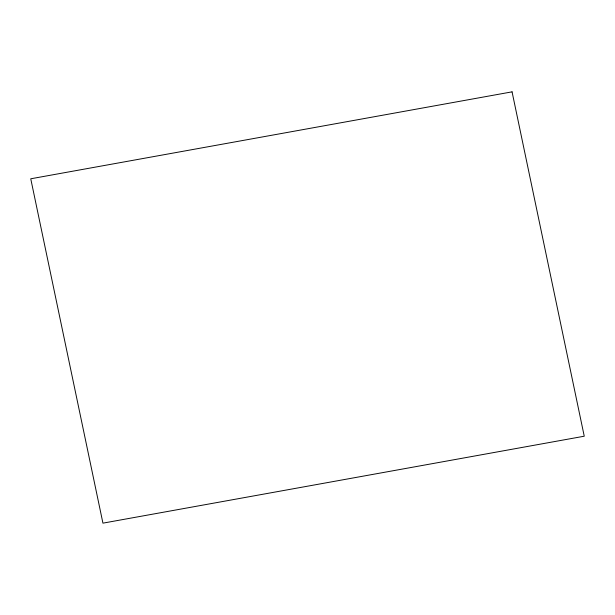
<?xml version="1.0" encoding="UTF-8"?>
<svg xmlns="http://www.w3.org/2000/svg" width="615" height="615" viewBox="0 0 615 615"><rect width="100%" height="100%" fill="white"/><g stroke="black" fill="none" stroke-linecap="round" stroke-linejoin="round"><path stroke-width="0.92" d="M512.064 91.85L30.75 178.788L102.936 523.15L584.25 436.212L512.064 91.85"/></g></svg>
